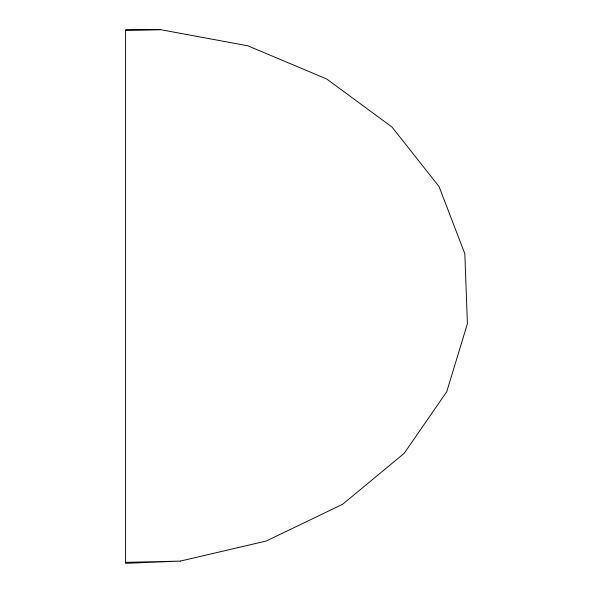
<?xml version="1.0" encoding="UTF-8"?>
<svg xmlns="http://www.w3.org/2000/svg" width="593" height="593" viewBox="0 0 593 593"><rect width="100%" height="100%" fill="white"/><g stroke="black" fill="none" stroke-linecap="round" stroke-linejoin="round"><path stroke-width="0.89" d="M180.309 561.104L266.242 541.031L342.591 504.287L404.152 453.371L446.729 391.765L467.417 323.652L464.816 253.685L439.087 186.632L392.003 127.05L326.758 79.017L247.8 45.794L160.518 29.65L125.583 29.65L125.583 563.35L180.309 561.104L125.583 562.342M125.583 30.443L160.518 29.65"/></g></svg>
